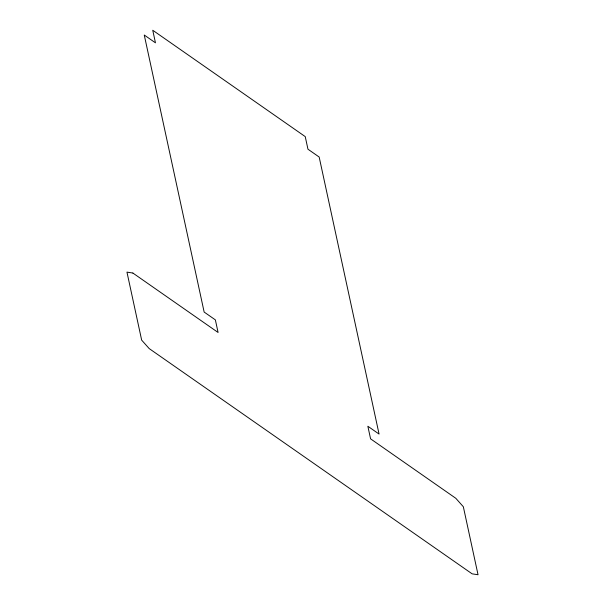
<?xml version="1.0" encoding="UTF-8"?>
<svg xmlns="http://www.w3.org/2000/svg" width="605" height="605" viewBox="0 0 605 605"><rect width="100%" height="100%" fill="white"/><g stroke="black" fill="none" stroke-linecap="round" stroke-linejoin="round"><path stroke-width="0.91" d="M132.873 273.036L126.959 272.121L141.661 340.123L149.208 348.593L472.127 573.835L478.041 574.75L463.339 506.748L455.792 498.278L370.578 438.837L367.855 426.245L379.07 434.065L319.168 157.028L307.96 149.208L305.238 136.617L152.74 30.25L155.462 42.842L144.255 35.022L204.15 312.059L215.365 319.879L218.087 332.478L132.873 273.036"/></g></svg>
